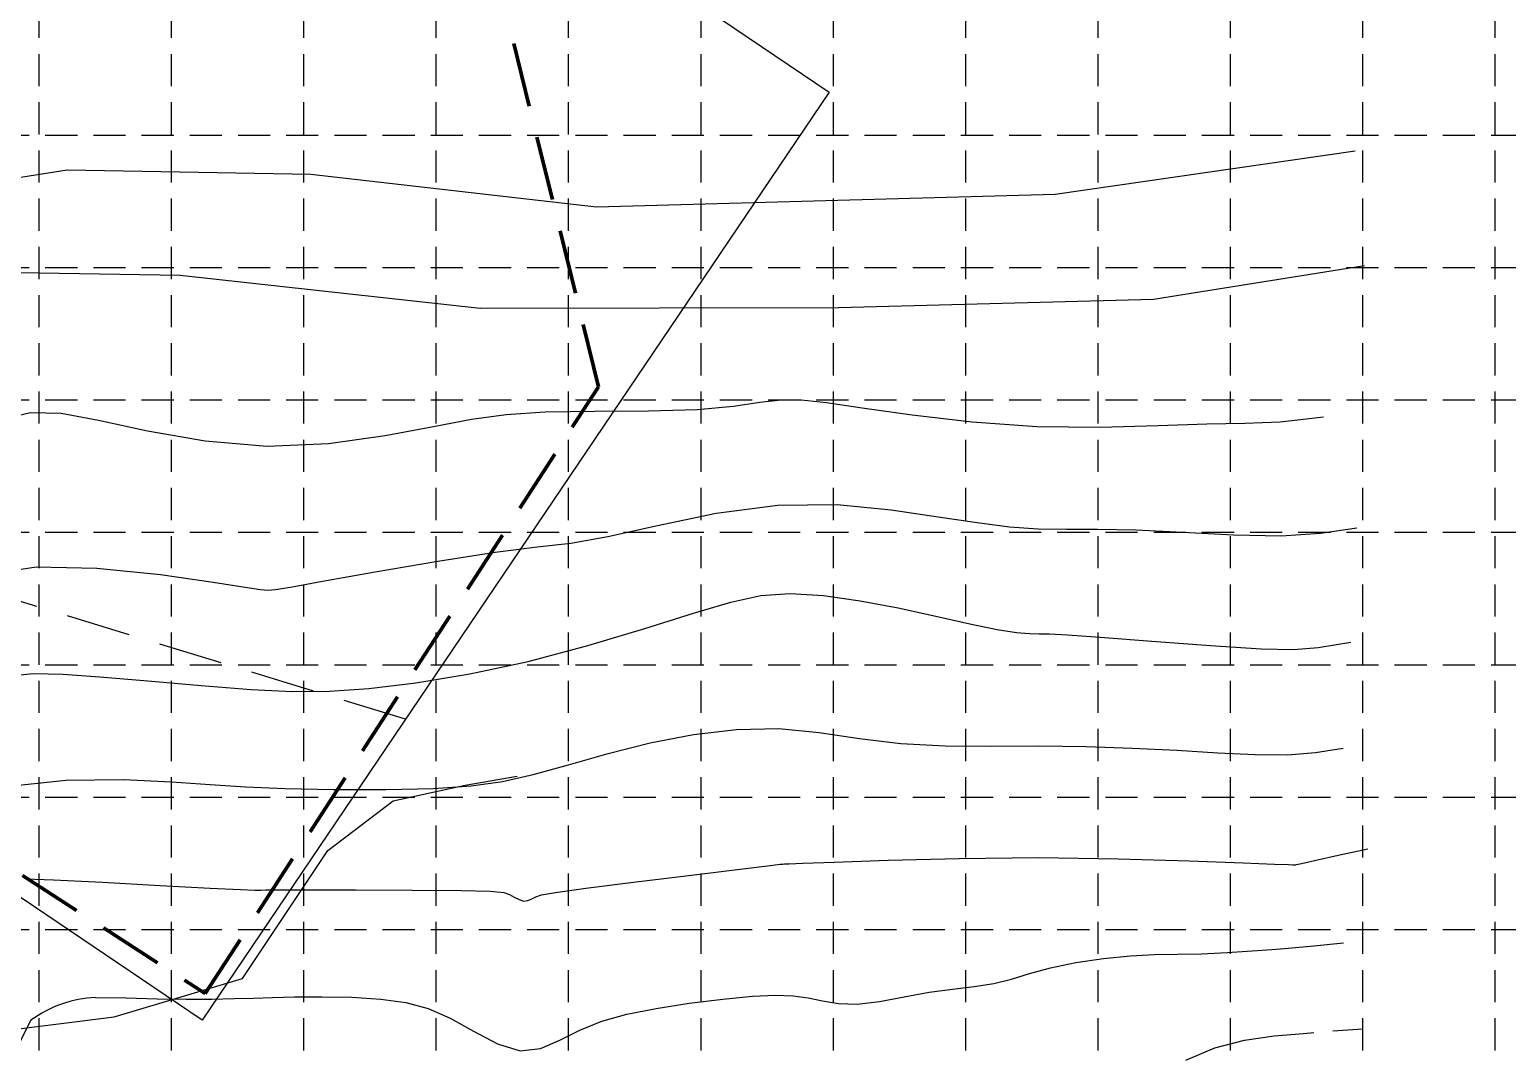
# Model space of a CAD drawing. Extents: x 3769 to 7071, y 3587 to 5652.
# Drawn here: x 5880 to 6455, y 4159 to 4558 of the extents above; entities that cross this region are included whole.
import ezdxf

# ---------------------------------------------------------------- set-up
doc = ezdxf.new("R2010")
doc.units = 0
doc.header["$LTSCALE"] = 100
doc.header["$MEASUREMENT"] = 0
doc.linetypes.add('DASHED2', pattern=[0.375, 0.25, -0.125])
doc.linetypes.add('HIDDEN', pattern=[0.375, 0.25, -0.125])
for name, color, linetype in [('ADJACENT', 3, 'CONTINUOUS'), ('DRAINAGE', 12, 'DASHED2'), ('EC', 43, 'CONTINUOUS'), ('GRID', 254, 'HIDDEN'), ('LOTLINE', 5, 'CONTINUOUS'), ('PC', 43, 'CONTINUOUS')]:
    doc.layers.add(name, color=color, linetype=linetype)

msp = doc.modelspace()

# ---------------------------------------------------------------- linework, layer by layer
at = {"layer": 'ADJACENT', "color": 7}
for p, q in [((6138.23, 4568.93), (6190.92, 4533.32)), ((6190.92, 4533.32), (5947, 4172.42)), ((5947, 4172.42), (5781.3, 4284.41))]:
    msp.add_line(p, q, dxfattribs=at)
at = {"layer": 'DRAINAGE', "color": 3, "lineweight": 80}
for p, q in [((6101.19, 4418.77), (6039.53, 4668.8)), ((5948.17, 4182.81), (6101.19, 4418.77)), ((5782.64, 4289.82), (5948.17, 4182.81))]:
    msp.add_line(p, q, dxfattribs=at)
at = {"layer": 'EC', "color": 44}
for p, q in [((6278.87, 4493.77, 714), (6395.61, 4510.6, 714)), ((5803.24, 4488.66, 714), (5894.51, 4503.16, 714)), ((5894.51, 4503.16, 714), (5989.22, 4501.51, 714)), ((5989.22, 4501.51, 714), (6100.46, 4488.84, 714)), ((6100.46, 4488.84, 714), (6278.87, 4493.77, 714)), ((5867.81, 4463.4, 712), (5938.38, 4462.17, 712)), ((5938.38, 4462.17, 712), (6055.19, 4449.41, 712)), ((6317.17, 4452.88, 712), (6399.25, 4465.99, 712)), ((6194.51, 4449.66, 712), (6317.17, 4452.88, 712)), ((6055.19, 4449.41, 712), (6194.51, 4449.66, 712)), ((6146.92, 4369.65, 708), (6170.91, 4372.83, 708)), ((6170.91, 4372.83, 708), (6193.98, 4373, 708)), ((6193.98, 4373, 708), (6215.07, 4371, 708)), ((6215.07, 4371, 708), (6233.39, 4368.25, 708)), ((6104.87, 4360.54, 708), (6124.11, 4364.89, 708)), ((6124.11, 4364.89, 708), (6146.92, 4369.65, 708)), ((6233.39, 4368.25, 708), (6248.45, 4365.96, 708)), ((6248.45, 4365.96, 708), (6261.03, 4364.37, 708)), ((6261.03, 4364.37, 708), (6272.23, 4363.53, 708)), ((6090.4, 4358.04, 708), (6104.87, 4360.54, 708)), ((6272.23, 4363.53, 708), (6283.21, 4363.38, 708)), ((6283.21, 4363.38, 708), (6295.38, 4363.45, 708)), ((6295.38, 4363.45, 708), (6310.22, 4363.19, 708)), ((6310.22, 4363.19, 708), (6328.51, 4362.27, 708)), ((6328.51, 4362.27, 708), (6348.25, 4361.25, 708)), ((6348.25, 4361.25, 708), (6366.72, 4360.9, 708)), ((6366.72, 4360.9, 708), (6382.13, 4361.84, 708)), ((6382.13, 4361.84, 708), (6396.15, 4363.96, 708)), ((6038.65, 4351.03, 708), (6060.99, 4354.51, 708)), ((6060.99, 4354.51, 708), (6077.3, 4356.51, 708)), ((6077.3, 4356.51, 708), (6090.4, 4358.04, 708)), ((5863.84, 4345.96, 708), (5882.38, 4348.79, 708)), ((5882.38, 4348.79, 708), (5905.98, 4348.32, 708)), ((5905.98, 4348.32, 708), (5930.72, 4345.79, 708)), ((5993.81, 4343.16, 708), (6014.32, 4346.85, 708)), ((6014.32, 4346.85, 708), (6038.65, 4351.03, 708)), ((5930.72, 4345.79, 708), (5951.26, 4342.87, 708)), ((5951.26, 4342.87, 708), (5963.68, 4340.94, 708)), ((5981.41, 4340.91, 708), (5993.81, 4343.16, 708)), ((5963.68, 4340.94, 708), (5969.73, 4340, 708)), ((5969.73, 4340, 708), (5972.58, 4339.72, 708)), ((5972.58, 4339.72, 708), (5975.4, 4339.92, 708)), ((5975.4, 4339.92, 708), (5981.41, 4340.91, 708)), ((6152.64, 4335.06, 706), (6164.36, 4337.59, 706)), ((6164.36, 4337.59, 706), (6175.74, 4338.41, 706)), ((6175.74, 4338.41, 706), (6188.68, 4337.62, 706)), ((6188.68, 4337.62, 706), (6202.95, 4335.61, 706)), ((6202.95, 4335.61, 706), (6217.78, 4332.8, 706)), ((6119.21, 4324.83, 706), (6138.15, 4330.76, 706)), ((6138.15, 4330.76, 706), (6152.64, 4335.06, 706)), ((6217.78, 4332.8, 706), (6232.37, 4329.65, 706)), ((6232.37, 4329.65, 706), (6245.61, 4326.67, 706)), ((6097.09, 4318.2, 706), (6119.21, 4324.83, 706)), ((6245.61, 4326.67, 706), (6256.34, 4324.39, 706)), ((6256.34, 4324.39, 706), (6263.79, 4323.2, 706)), ((6073.77, 4312.01, 706), (6097.09, 4318.2, 706)), ((6263.79, 4323.2, 706), (6268.8, 4322.81, 706)), ((6268.8, 4322.81, 706), (6272.58, 4322.78, 706)), ((6272.58, 4322.78, 706), (6276.65, 4322.69, 706)), ((6276.65, 4322.69, 706), (6283.62, 4322.3, 706)), ((6283.62, 4322.3, 706), (6296.41, 4321.39, 706)), ((6296.41, 4321.39, 706), (6316.45, 4319.88, 706)), ((6316.45, 4319.88, 706), (6339.27, 4318.2, 706)), ((6339.27, 4318.2, 706), (6358.95, 4316.93, 706)), ((6381.16, 4317.37, 706), (6393.87, 4319.52, 706)), ((6358.95, 4316.93, 706), (6371.55, 4316.57, 706)), ((6371.55, 4316.57, 706), (6381.16, 4317.37, 706)), ((5870.85, 4306.24, 706), (5881.33, 4307.25, 706)), ((5881.33, 4307.25, 706), (5892.76, 4307.1, 706)), ((5892.76, 4307.1, 706), (5907.21, 4306.05, 706)), ((6030.12, 4303.71, 706), (6051.07, 4307.16, 706)), ((6051.07, 4307.16, 706), (6073.77, 4312.01, 706)), ((5907.21, 4306.05, 706), (5925.9, 4304.4, 706)), ((5925.9, 4304.4, 706), (5946.56, 4302.6, 706)), ((5946.56, 4302.6, 706), (5966.02, 4301.1, 706)), ((5966.02, 4301.1, 706), (5982.11, 4300.32, 706)), ((5996.49, 4300.42, 706), (6011.81, 4301.51, 706)), ((6011.81, 4301.51, 706), (6030.12, 4303.71, 706)), ((5982.11, 4300.32, 706), (5996.49, 4300.42, 706)), ((6121.31, 4280.34, 704), (6138.12, 4283.6, 704)), ((6138.12, 4283.6, 704), (6154.91, 4285.55, 704)), ((6154.91, 4285.55, 704), (6171.3, 4285.85, 704)), ((6171.3, 4285.85, 704), (6187.06, 4284.39, 704)), ((6187.06, 4284.39, 704), (6202.68, 4282.07, 704)), ((6104.94, 4276.19, 704), (6121.31, 4280.34, 704)), ((6202.68, 4282.07, 704), (6218.85, 4280.04, 704)), ((6218.85, 4280.04, 704), (6236.05, 4279.17, 704)), ((6236.05, 4279.17, 704), (6254.07, 4279.1, 704)), ((6254.07, 4279.1, 704), (6272.5, 4279.19, 704)), ((6272.5, 4279.19, 704), (6290.92, 4278.93, 704)), ((6290.92, 4278.93, 704), (6308.94, 4278.31, 704)), ((6308.94, 4278.31, 704), (6326.15, 4277.44, 704)), ((6380.14, 4276.55, 704), (6390.84, 4278.26, 704)), ((6089.56, 4271.84, 704), (6104.94, 4276.19, 704)), ((6326.15, 4277.44, 704), (6342.16, 4276.48, 704)), ((6342.16, 4276.48, 704), (6356.63, 4275.77, 704)), ((6356.63, 4275.77, 704), (6369.27, 4275.7, 704)), ((6369.27, 4275.7, 704), (6380.14, 4276.55, 704)), ((6063.78, 4265.3, 704), (6075.81, 4268.01, 704)), ((6075.81, 4268.01, 704), (6089.56, 4271.84, 704)), ((5868.14, 4263.16, 704), (5893.9, 4265.82, 704)), ((5893.9, 4265.82, 704), (5916.34, 4266.08, 704)), ((5916.34, 4266.08, 704), (5935.02, 4265.16, 704)), ((5935.02, 4265.16, 704), (5950.08, 4264.11, 704)), ((5950.08, 4264.11, 704), (5963.85, 4263.2, 704)), ((5963.85, 4263.2, 704), (5979.23, 4262.53, 704)), ((5979.23, 4262.53, 704), (5998.13, 4262.18, 704)), ((5998.13, 4262.18, 704), (6018.42, 4262.19, 704)), ((6018.42, 4262.19, 704), (6036.98, 4262.64, 704)), ((6036.98, 4262.64, 704), (6051.62, 4263.59, 704)), ((6051.62, 4263.59, 704), (6063.78, 4265.3, 704)), ((6388.92, 4236.59, 702), (6400.53, 4239.16, 702)), ((6157.37, 4231.36, 702), (6167.96, 4232.65, 702)), ((6167.96, 4232.65, 702), (6171.88, 4233.12, 702)), ((6171.88, 4233.12, 702), (6172.46, 4233.18, 702)), ((6172.46, 4233.18, 702), (6172.49, 4233.18, 702)), ((6172.49, 4233.18, 702), (6172.52, 4233.17, 702)), ((6172.52, 4233.17, 702), (6172.55, 4233.17, 702)), ((6172.55, 4233.17, 702), (6172.63, 4233.18, 702)), ((6172.63, 4233.18, 702), (6172.9, 4233.2, 702)), ((6172.9, 4233.2, 702), (6173.55, 4233.23, 702)), ((6173.55, 4233.23, 702), (6175.26, 4233.31, 702)), ((6175.26, 4233.31, 702), (6180.64, 4233.52, 702)), ((6180.64, 4233.52, 702), (6192.83, 4233.97, 702)), ((6192.83, 4233.97, 702), (6213.85, 4234.7, 702)), ((6213.85, 4234.7, 702), (6241.48, 4235.4, 702)), ((6241.48, 4235.4, 702), (6272.41, 4235.68, 702)), ((6272.41, 4235.68, 702), (6303.35, 4235.28, 702)), ((6303.35, 4235.28, 702), (6330.98, 4234.47, 702)), ((6330.98, 4234.47, 702), (6352.01, 4233.66, 702)), ((6352.01, 4233.66, 702), (6364.21, 4233.17, 702)), ((6364.21, 4233.17, 702), (6369.63, 4232.96, 702)), ((6369.63, 4232.96, 702), (6371.36, 4232.9, 702)), ((6371.36, 4232.9, 702), (6372.03, 4232.88, 702)), ((6372.03, 4232.88, 702), (6372.32, 4232.88, 702)), ((6372.32, 4232.88, 702), (6372.44, 4232.89, 702)), ((6372.44, 4232.89, 702), (6372.8, 4232.96, 702)), ((6372.8, 4232.96, 702), (6374.74, 4233.38, 702)), ((6374.74, 4233.38, 702), (6379.8, 4234.53, 702)), ((6379.8, 4234.53, 702), (6388.92, 4236.59, 702)), ((5878.19, 4227.39, 702), (5889.13, 4227.05, 702)), ((5889.13, 4227.05, 702), (5908.18, 4226.12, 702)), ((5908.18, 4226.12, 702), (5930.62, 4224.91, 702)), ((6096.3, 4223.78, 702), (6115.89, 4226.26, 702)), ((6115.89, 4226.26, 702), (6138.4, 4229.04, 702)), ((6138.4, 4229.04, 702), (6157.37, 4231.36, 702)), ((5930.62, 4224.91, 702), (5950.13, 4223.84, 702)), ((5950.13, 4223.84, 702), (5961.95, 4223.26, 702)), ((5961.95, 4223.26, 702), (5967.5, 4223.06, 702)), ((5967.5, 4223.06, 702), (5969.77, 4223.07, 702)), ((5969.77, 4223.07, 702), (5971.79, 4223.12, 702)), ((5971.79, 4223.12, 702), (5976.73, 4223.16, 702)), ((5976.73, 4223.16, 702), (5987.82, 4223.18, 702)), ((5987.82, 4223.18, 702), (6006.71, 4223.16, 702)), ((6006.71, 4223.16, 702), (6028.75, 4223.08, 702)), ((6028.75, 4223.08, 702), (6047.76, 4222.91, 702)), ((6047.76, 4222.91, 702), (6059.08, 4222.61, 702)), ((6059.08, 4222.61, 702), (6064.29, 4222.13, 702)), ((6064.29, 4222.13, 702), (6066.53, 4221.37, 702)), ((6066.53, 4221.37, 702), (6068.38, 4220.34, 702)), ((6068.38, 4220.34, 702), (6070.26, 4219.35, 702)), ((6075.19, 4219.62, 702), (6076.77, 4220.44, 702)), ((6076.77, 4220.44, 702), (6079.01, 4221.19, 702)), ((6079.01, 4221.19, 702), (6084.5, 4222.16, 702)), ((6084.5, 4222.16, 702), (6096.3, 4223.78, 702)), ((6070.26, 4219.35, 702), (6072.05, 4218.8, 702)), ((6072.05, 4218.8, 702), (6073.66, 4218.97, 702)), ((6073.66, 4218.97, 702), (6075.19, 4219.62, 702)), ((6386.92, 4168.31, 698), (6398.61, 4169.14, 698)), ((6340.99, 4161.68, 698), (6352.48, 4164.69, 698)), ((6352.48, 4164.69, 698), (6364.02, 4166.34, 698)), ((6364.02, 4166.34, 698), (6375.5, 4167.36, 698)), ((6375.5, 4167.36, 698), (6379.42, 4167.68, 698)), ((6329.67, 4156.91, 698), (6340.99, 4161.68, 698))]:
    msp.add_line(p, q, dxfattribs=at)
at = {"layer": 'GRID', "color": 252, "linetype": 'HIDDEN', "ltscale": 0.5}
for p, q in [((5883.43, 5598.22), (5883.43, 3795.49)), ((5934.93, 5598.22), (5934.93, 3795.49)), ((5986.43, 5598.22), (5986.43, 3795.49)), ((6037.93, 5598.22), (6037.93, 3795.49)), ((6089.43, 5598.22), (6089.43, 3795.49)), ((6140.93, 5598.22), (6140.93, 3795.49)), ((6192.43, 5598.22), (6192.43, 3795.49)), ((6243.93, 5598.22), (6243.93, 3795.49)), ((6295.43, 5598.22), (6295.43, 3795.49)), ((6346.93, 5598.22), (6346.93, 3795.49)), ((6398.43, 5598.22), (6398.43, 3795.49)), ((6449.93, 5598.22), (6449.93, 3795.49)), ((3823.43, 4516.72), (7016.43, 4516.72)), ((3823.43, 4465.22), (7016.43, 4465.22)), ((3823.43, 4413.72), (7016.43, 4413.72)), ((3823.43, 4362.22), (7016.43, 4362.22)), ((3823.43, 4310.72), (7016.43, 4310.72)), ((3823.43, 4259.22), (7016.43, 4259.22)), ((3823.43, 4207.72), (7016.43, 4207.72))]:
    msp.add_line(p, q, dxfattribs=at)
at = {"layer": 'LOTLINE', "color": 7, "linetype": 'DASHED2'}
msp.add_line((6026.13, 4289.5), (5684.58, 4393.92), dxfattribs=at)
at = {"layer": 'PC', "color": 44}
for p, q in [((6139.51, 4410.03, 710), (6153.67, 4411.27, 710)), ((6153.67, 4411.27, 710), (6163.99, 4412.76, 710)), ((6163.99, 4412.76, 710), (6172.19, 4413.78, 710)), ((6172.19, 4413.78, 710), (6180.09, 4413.78, 710)), ((6180.09, 4413.78, 710), (6189.84, 4412.71, 710)), ((6189.84, 4412.71, 710), (6203.71, 4410.68, 710)), ((6203.71, 4410.68, 710), (6223.15, 4407.92, 710)), ((5868.02, 4405.95, 710), (5880.26, 4408.8, 710)), ((5880.26, 4408.8, 710), (5892.19, 4408.49, 710)), ((5892.19, 4408.49, 710), (5906.64, 4405.81, 710)), ((5906.64, 4405.81, 710), (5925.67, 4401.72, 710)), ((6036.94, 4403.41, 710), (6051.8, 4406.2, 710)), ((6051.8, 4406.2, 710), (6065.21, 4408.04, 710)), ((6065.21, 4408.04, 710), (6080.49, 4409.03, 710)), ((6080.49, 4409.03, 710), (6099.78, 4409.36, 710)), ((6099.78, 4409.36, 710), (6120.64, 4409.5, 710)), ((6120.64, 4409.5, 710), (6139.51, 4410.03, 710)), ((6223.15, 4407.92, 710), (6246.61, 4405.2, 710)), ((6246.61, 4405.2, 710), (6271.74, 4403.39, 710)), ((6318.86, 4403.75, 710), (6337.8, 4404.46, 710)), ((6337.8, 4404.46, 710), (6352.62, 4404.68, 710)), ((6352.62, 4404.68, 710), (6366.44, 4405.19, 710)), ((6366.44, 4405.19, 710), (6383.27, 4407.08, 710)), ((5925.67, 4401.72, 710), (5948.17, 4397.8, 710)), ((5996.09, 4396.77, 710), (6018.15, 4399.84, 710)), ((6018.15, 4399.84, 710), (6036.94, 4403.41, 710)), ((6271.74, 4403.39, 710), (6296.36, 4403.1, 710)), ((6296.36, 4403.1, 710), (6318.86, 4403.75, 710)), ((5948.17, 4397.8, 710), (5972.25, 4395.76, 710)), ((5972.25, 4395.76, 710), (5996.09, 4396.77, 710)), ((6049.36, 4263.87), (6069.5, 4267.37)), ((6021.34, 4257.75), (6049.36, 4263.87)), ((5995.94, 4238.5), (6021.34, 4257.75)), ((5962.66, 4188.63), (5995.94, 4238.5)), ((6297.61, 4196.46, 700), (6308.11, 4197.52, 700)), ((6308.11, 4197.52, 700), (6317.55, 4197.98, 700)), ((6317.55, 4197.98, 700), (6326.47, 4198.12, 700)), ((6326.47, 4198.12, 700), (6335.73, 4198.29, 700)), ((6335.73, 4198.29, 700), (6345.79, 4198.76, 700)), ((6345.79, 4198.76, 700), (6355.46, 4199.4, 700)), ((6355.46, 4199.4, 700), (6363.14, 4199.98, 700)), ((6363.14, 4199.98, 700), (6368.02, 4200.36, 700)), ((6368.02, 4200.36, 700), (6372.41, 4200.74, 700)), ((6372.41, 4200.74, 700), (6379.43, 4201.41, 700)), ((6379.43, 4201.41, 700), (6391.05, 4202.52, 700)), ((6268.92, 4190.65, 700), (6277.03, 4192.87, 700)), ((6277.03, 4192.87, 700), (6286.86, 4194.86, 700)), ((6286.86, 4194.86, 700), (6297.61, 4196.46, 700)), ((5912.75, 4173.76), (5962.66, 4188.63)), ((6247.35, 4185.56, 700), (6254.97, 4186.73, 700)), ((6254.97, 4186.73, 700), (6261.89, 4188.49, 700)), ((6261.89, 4188.49, 700), (6268.92, 4190.65, 700)), ((5905.49, 4181.28, 700), (5917.44, 4181.2, 700)), ((5917.44, 4181.2, 700), (5929.5, 4180.83, 700)), ((5929.5, 4180.83, 700), (5940.7, 4180.64, 700)), ((5940.7, 4180.64, 700), (5950.72, 4180.67, 700)), ((5950.72, 4180.67, 700), (5959.43, 4180.85, 700)), ((5959.43, 4180.85, 700), (5966.94, 4181.1, 700)), ((5966.94, 4181.1, 700), (5974.33, 4181.35, 700)), ((5974.33, 4181.35, 700), (5982.91, 4181.54, 700)), ((5982.91, 4181.54, 700), (5993.55, 4181.6, 700)), ((5993.55, 4181.6, 700), (6005.24, 4181.37, 700)), ((6005.24, 4181.37, 700), (6016.48, 4180.69, 700)), ((6016.48, 4180.69, 700), (6026.2, 4179.33, 700)), ((6136.45, 4179.04, 700), (6149.54, 4180.67, 700)), ((6149.54, 4180.67, 700), (6161.15, 4181.77, 700)), ((6161.15, 4181.77, 700), (6170.09, 4182.21, 700)), ((6170.09, 4182.21, 700), (6176.93, 4182.01, 700)), ((6176.93, 4182.01, 700), (6182.71, 4181.22, 700)), ((6182.71, 4181.22, 700), (6188.37, 4180.02, 700)), ((6210.53, 4179.8, 700), (6220.1, 4181.6, 700)), ((6220.1, 4181.6, 700), (6229.78, 4183.38, 700)), ((6229.78, 4183.38, 700), (6238.93, 4184.6, 700)), ((6238.93, 4184.6, 700), (6247.35, 4185.56, 700)), ((6026.2, 4179.33, 700), (6034.9, 4176.98, 700)), ((6034.9, 4176.98, 700), (6043.48, 4173.26, 700)), ((6102.46, 4172.04, 700), (6112.25, 4174.76, 700)), ((6112.25, 4174.76, 700), (6123.58, 4177.03, 700)), ((6123.58, 4177.03, 700), (6136.45, 4179.04, 700)), ((6188.37, 4180.02, 700), (6194.56, 4178.97, 700)), ((6194.56, 4178.97, 700), (6201.83, 4178.75, 700)), ((6201.83, 4178.75, 700), (6210.53, 4179.8, 700)), ((5843.57, 4165.01), (5912.75, 4173.76)), ((5880.32, 4172.43, 700), (5875.07, 4161.94)), ((6043.48, 4173.26, 700), (6052.58, 4168.19, 700)), ((6086.12, 4164.66, 700), (6093.88, 4168.65, 700)), ((6093.88, 4168.65, 700), (6102.46, 4172.04, 700)), ((6052.58, 4168.19, 700), (6061.84, 4163.32, 700)), ((6061.84, 4163.32, 700), (6070.65, 4160.62, 700)), ((6078.59, 4161.42, 700), (6086.12, 4164.66, 700)), ((6070.65, 4160.62, 700), (6078.59, 4161.42, 700))]:
    msp.add_line(p, q, dxfattribs=at)
msp.add_arc((5907.41, 4135.57, 700), 45.74, 92.40659, 126.31294, dxfattribs=at)

doc.saveas('drawing.dxf')
